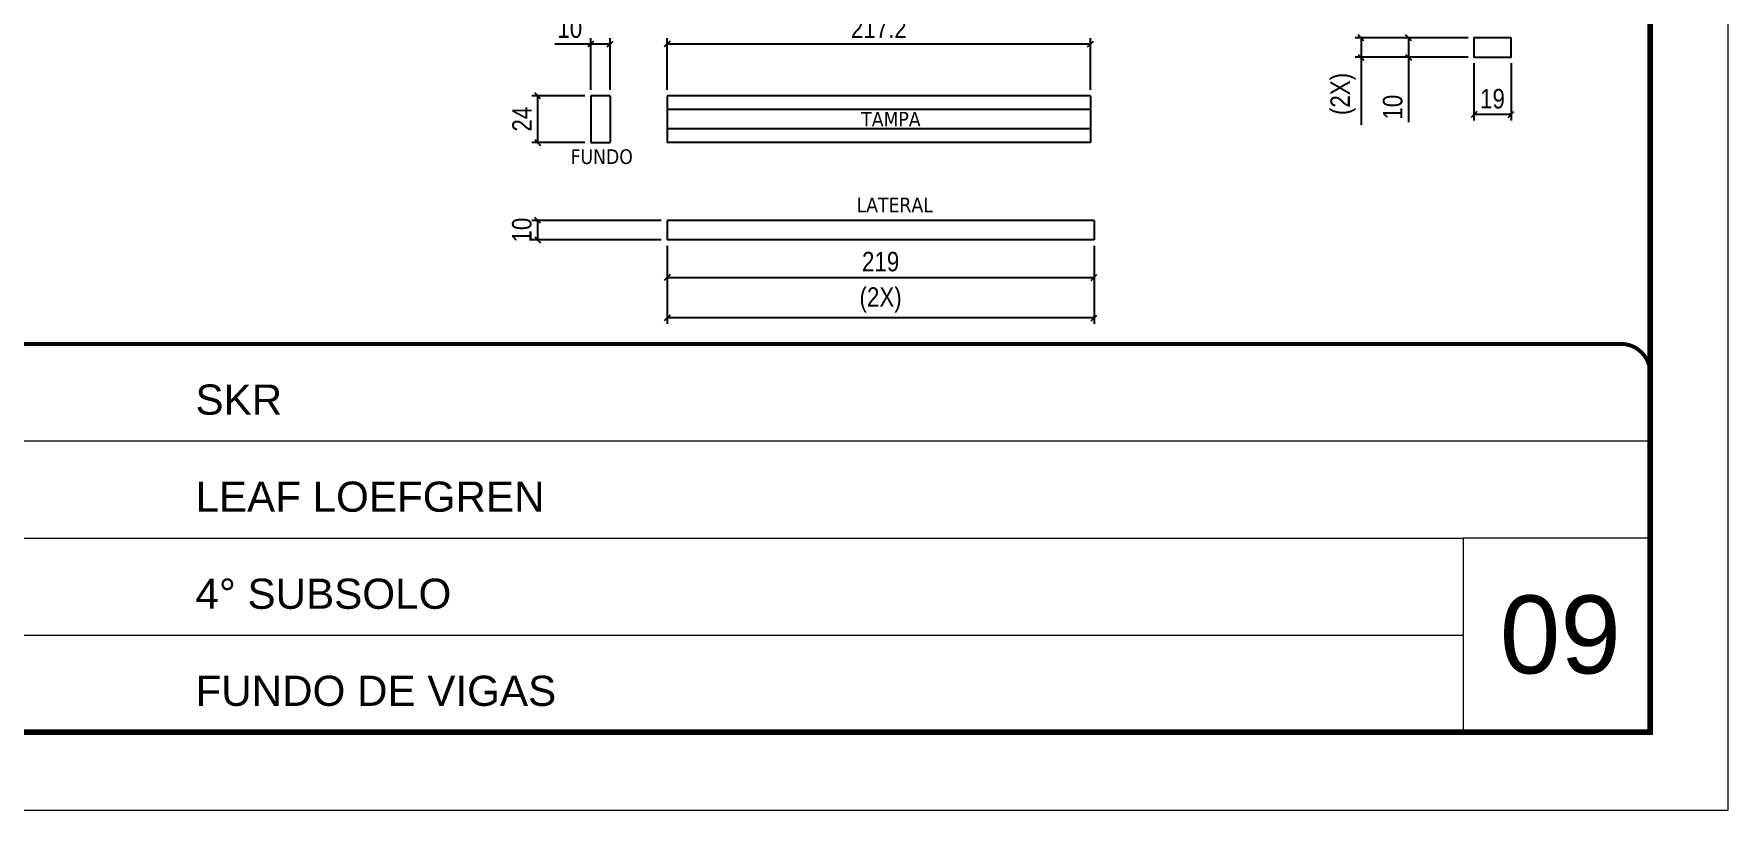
# Model space of a CAD drawing. Extents: x 1959 to 8212, y 239 to 4735.
# Drawn here: x 2575 to 3444, y 1388 to 1786 of the extents above; entities that cross this region are included whole.
import ezdxf

# ---------------------------------------------------------------- set-up
doc = ezdxf.new("R2010")
doc.units = 0
doc.linetypes.add('CONTINUO', pattern=[0])
doc.linetypes.add('DASHED', pattern=[0.75, 0.5, -0.25])
for name, color, linetype, lineweight in [('CARIMBO', 255, 'Continuous', 9), ('Folhas', 255, 'Continuous', 9), ('SARRAFO DE PRESSAO', 251, 'DASHED', 9)]:
    doc.layers.add(name, color=color, linetype=linetype, lineweight=lineweight)
for name, color, linetype in [('COTA', 241, 'Continuous'), ('Painéis', 200, 'Continuous'), ('SARR_2.2x7', 40, 'Continuous'), ('texto', 7, 'Continuous')]:
    doc.layers.add(name, color=color, linetype=linetype)
doc.styles.add('ARIAL', font='arial.ttf')
doc.styles.add('COTA TECNICA', font='techl___.ttf', dxfattribs={"height": 10})
doc.styles.get("Standard").update_dxf_attribs({"font": 'arial.ttf'})
doc.dimstyles.new('PAINEL', dxfattribs={"dimtxt": 10, "dimasz": 3, "dimexe": 3, "dimexo": 3, "dimgap": 3, "dimtad": 1, "dimdec": 1, "dimzin": 12, "dimdsep": 46, "dimtxsty": 'COTA TECNICA', "dimblk1": 'OBLIQUE', "dimblk2": 'OBLIQUE', "dimsah": 1, "dimcen": 0.9, "dimclrd": 4, "dimclre": 4, "dimclrt": 240, "dimadec": 1, "dimazin": 3, "dimtfac": 1, "dimtdec": 1, "dimtmove": 0, "dimatfit": 3, "dimfxl": 1, "dimtolj": 1, "dimtzin": 12, "dimarcsym": 0})

# ---------------------------------------------------------------- blocks, each defined once
blk = doc.blocks.new('9999999999')
at = {"color": 30, "linetype": 'CONTINUO'}
for p, q in [((98564.56, 34379.64), (99583.98, 34379.64)), ((98564.56, 34329.83), (99487.98, 34329.83)), ((99583.98, 34329.83), (99487.98, 34329.83)), ((99487.98, 34329.83), (99487.98, 34230.21)), ((98564.56, 34280.02), (99487.98, 34280.02))]:
    blk.add_line(p, q, dxfattribs=at)
at = {"color": 30, "linetype": 'CONTINUO', "const_width": 2}
blk.add_lwpolyline([(99583.98, 34230.21), (99583.98, 34414.45, 0.414214), (99568.98, 34429.45), (98228.98, 34429.45, 0.414214), (98213.98, 34414.45), (98213.98, 34245.21, 0.414214), (98228.98, 34230.21), (99583.98, 34230.21)], format="xyb", dxfattribs=at)
at = {"layer": 'Folhas'}
blk.add_lwpolyline([(98138.98, 34190.21), (99623.98, 34190.21), (99623.98, 35240.21), (98138.98, 35240.21)], close=True, dxfattribs=at)
at = {"layer": 'Folhas', "color": 30, "const_width": 3}
blk.add_lwpolyline([(98213.98, 34230.21), (99583.98, 34230.21), (99583.98, 35200.21), (98213.98, 35200.21)], close=True, dxfattribs=at)
at = {"color": 7, "linetype": 'Continuous', "ltscale": 5, "style": 'ARIAL'}
for s, height, p in [('SKR', 15.483, (98837.68, 34393.13)), ('LEAF LOEFGREN', 15.4829, (98837.68, 34343.32)), ('4° SUBSOLO', 15.483, (98837.68, 34293.51)), ('FUNDO DE VIGAS', 15.4829, (98837.68, 34243.7))]:
    blk.add_text(s, height=height, dxfattribs=at).set_placement(p)
blk = doc.blocks.new('_Oblique')
at = {"color": 0, "linetype": 'ByBlock', "lineweight": -2}
blk.add_line((-0.5, -0.5), (0.5, 0.5), dxfattribs=at)
blk = doc.blocks.new('*D460')
at = {"layer": 'COTA', "color": 4, "linetype": 'ByBlock', "lineweight": -2, "transparency": 16777216}
for p, q in [((3313.38, 1771.38), (3313.38, 1741.98)), ((3332.38, 1771.38), (3332.38, 1741.98)), ((3332.38, 1744.98), (3313.38, 1744.98))]:
    blk.add_line(p, q, dxfattribs=at)
at = {"layer": 'Defpoints', "color": 0, "linetype": 'ByBlock', "transparency": 16777216}
for p in [(3313.38, 1774.38), (3332.38, 1774.38), (3313.38, 1744.98)]:
    blk.add_point(p, dxfattribs=at)
at = {"layer": 'COTA', "color": 4, "linetype": 'ByBlock', "lineweight": -2, "transparency": 16777216, "xscale": 3, "yscale": 3, "zscale": 3, "rotation": 180}
blk.add_blockref('_Oblique', (3313.38, 1744.98), dxfattribs=at)
at = {"layer": 'COTA', "color": 4, "linetype": 'ByBlock', "lineweight": -2, "transparency": 16777216, "xscale": 3, "yscale": 3, "zscale": 3}
blk.add_blockref('_Oblique', (3332.38, 1744.98), dxfattribs=at)
at = {"layer": 'COTA', "color": 240, "linetype": 'ByBlock', "transparency": 16777216, "insert": (3322.88, 1753.06), "char_height": 10, "attachment_point": 5, "style": 'COTA TECNICA'}
blk.add_mtext('\\A1;19', dxfattribs=at)
blk = doc.blocks.new('*D462')
at = {"layer": 'COTA', "color": 4, "linetype": 'ByBlock', "lineweight": -2, "transparency": 16777216}
for p, q in [((3310.38, 1784.38), (3276.83, 1784.38)), ((3279.83, 1784.38), (3279.83, 1774.38)), ((3310.38, 1774.38), (3276.83, 1774.38)), ((3279.83, 1774.38), (3279.83, 1741.06))]:
    blk.add_line(p, q, dxfattribs=at)
at = {"layer": 'Defpoints', "color": 0, "linetype": 'ByBlock', "transparency": 16777216}
for p in [(3279.83, 1784.38), (3313.38, 1784.38), (3313.38, 1774.38)]:
    blk.add_point(p, dxfattribs=at)
at = {"layer": 'COTA', "color": 4, "linetype": 'ByBlock', "lineweight": -2, "transparency": 16777216, "xscale": 3, "yscale": 3, "zscale": 3}
for p, rotation in [((3279.83, 1784.38), 90), ((3279.83, 1774.38), 270)]:
    blk.add_blockref('_Oblique', p, dxfattribs=dict(at, rotation=rotation))
at = {"layer": 'COTA', "color": 240, "linetype": 'ByBlock', "transparency": 16777216, "insert": (3271.73, 1748.77), "char_height": 10, "attachment_point": 5, "rotation": 90, "style": 'COTA TECNICA'}
blk.add_mtext('\\A1;10', dxfattribs=at)
blk = doc.blocks.new('*D463')
at = {"layer": 'COTA', "color": 4, "linetype": 'ByBlock', "lineweight": -2, "transparency": 16777216}
for p, q in [((3310.38, 1784.38), (3252.45, 1784.38)), ((3255.45, 1784.38), (3255.45, 1774.38)), ((3310.38, 1774.38), (3252.45, 1774.38)), ((3255.45, 1774.38), (3255.45, 1739.74))]:
    blk.add_line(p, q, dxfattribs=at)
at = {"layer": 'Defpoints', "color": 0, "linetype": 'ByBlock', "transparency": 16777216}
for p in [(3313.38, 1784.38), (3255.45, 1774.38), (3313.38, 1774.38)]:
    blk.add_point(p, dxfattribs=at)
at = {"layer": 'COTA', "color": 4, "linetype": 'ByBlock', "lineweight": -2, "transparency": 16777216, "xscale": 3, "yscale": 3, "zscale": 3}
for p, rotation in [((3255.45, 1784.38), 90), ((3255.45, 1774.38), 270)]:
    blk.add_blockref('_Oblique', p, dxfattribs=dict(at, rotation=rotation))
at = {"layer": 'COTA', "color": 240, "linetype": 'ByBlock', "transparency": 16777216, "insert": (3246.23, 1755.56), "char_height": 10, "attachment_point": 5, "rotation": 90, "style": 'COTA TECNICA'}
blk.add_mtext('\\A1;(2X)', dxfattribs=at)
blk = doc.blocks.new('*D472')
at = {"layer": 'COTA', "color": 4, "linetype": 'ByBlock', "lineweight": -2, "transparency": 16777216}
for p, q in [((2899.44, 1757.64), (2899.44, 1784.17)), ((3116.68, 1757.64), (3116.68, 1784.17)), ((3116.68, 1781.17), (2899.44, 1781.17))]:
    blk.add_line(p, q, dxfattribs=at)
at = {"layer": 'Defpoints', "color": 0, "linetype": 'ByBlock', "transparency": 16777216}
for p in [(2899.44, 1781.17), (2899.44, 1754.64), (3116.68, 1754.64)]:
    blk.add_point(p, dxfattribs=at)
at = {"layer": 'COTA', "color": 4, "linetype": 'ByBlock', "lineweight": -2, "transparency": 16777216, "xscale": 3, "yscale": 3, "zscale": 3, "rotation": 180}
blk.add_blockref('_Oblique', (2899.44, 1781.17), dxfattribs=at)
at = {"layer": 'COTA', "color": 4, "linetype": 'ByBlock', "lineweight": -2, "transparency": 16777216, "xscale": 3, "yscale": 3, "zscale": 3}
blk.add_blockref('_Oblique', (3116.68, 1781.17), dxfattribs=at)
at = {"layer": 'COTA', "color": 240, "linetype": 'ByBlock', "transparency": 16777216, "insert": (3008.06, 1789.24), "char_height": 10, "attachment_point": 5, "style": 'COTA TECNICA'}
blk.add_mtext('\\A1;217.2', dxfattribs=at)
blk = doc.blocks.new('*D473')
at = {"layer": 'COTA', "color": 4, "linetype": 'ByBlock', "lineweight": -2, "transparency": 16777216}
for p, q in [((2857.22, 1754.64), (2830.05, 1754.64)), ((2833.05, 1730.64), (2833.05, 1754.64)), ((2857.22, 1730.64), (2830.05, 1730.64))]:
    blk.add_line(p, q, dxfattribs=at)
at = {"layer": 'Defpoints', "color": 0, "linetype": 'ByBlock', "transparency": 16777216}
for p in [(2833.05, 1754.64), (2860.22, 1754.64), (2860.22, 1730.64)]:
    blk.add_point(p, dxfattribs=at)
at = {"layer": 'COTA', "color": 4, "linetype": 'ByBlock', "lineweight": -2, "transparency": 16777216, "xscale": 3, "yscale": 3, "zscale": 3}
for p, rotation in [((2833.05, 1754.64), 90), ((2833.05, 1730.64), 270)]:
    blk.add_blockref('_Oblique', p, dxfattribs=dict(at, rotation=rotation))
at = {"layer": 'COTA', "color": 240, "linetype": 'ByBlock', "transparency": 16777216, "insert": (2824.97, 1742.64), "char_height": 10, "attachment_point": 5, "rotation": 90, "style": 'COTA TECNICA'}
blk.add_mtext('\\A1;24', dxfattribs=at)
blk = doc.blocks.new('*D474')
at = {"layer": 'COTA', "color": 4, "linetype": 'ByBlock', "lineweight": -2, "transparency": 16777216}
for p, q in [((2860.22, 1757.64), (2860.22, 1784.17)), ((2870.22, 1757.64), (2870.22, 1784.17)), ((2860.22, 1781.17), (2841.79, 1781.17)), ((2870.22, 1781.17), (2860.22, 1781.17))]:
    blk.add_line(p, q, dxfattribs=at)
at = {"layer": 'Defpoints', "color": 0, "linetype": 'ByBlock', "transparency": 16777216}
for p in [(2860.22, 1781.17), (2860.22, 1754.64), (2870.22, 1754.64)]:
    blk.add_point(p, dxfattribs=at)
at = {"layer": 'COTA', "color": 4, "linetype": 'ByBlock', "lineweight": -2, "transparency": 16777216, "xscale": 3, "yscale": 3, "zscale": 3, "rotation": 180}
blk.add_blockref('_Oblique', (2860.22, 1781.17), dxfattribs=at)
at = {"layer": 'COTA', "color": 4, "linetype": 'ByBlock', "lineweight": -2, "transparency": 16777216, "xscale": 3, "yscale": 3, "zscale": 3}
blk.add_blockref('_Oblique', (2870.22, 1781.17), dxfattribs=at)
at = {"layer": 'COTA', "color": 240, "linetype": 'ByBlock', "transparency": 16777216, "insert": (2849.5, 1789.27), "char_height": 10, "attachment_point": 5, "style": 'COTA TECNICA'}
blk.add_mtext('\\A1;10', dxfattribs=at)
blk = doc.blocks.new('*D413')
at = {"layer": 'COTA', "color": 4, "linetype": 'ByBlock', "lineweight": -2, "transparency": 16777216}
for p, q in [((2899.44, 1677.7), (2899.44, 1658.38)), ((3118.48, 1677.7), (3118.48, 1658.38)), ((2899.44, 1661.38), (3118.48, 1661.38))]:
    blk.add_line(p, q, dxfattribs=at)
at = {"layer": 'Defpoints', "color": 0, "linetype": 'ByBlock', "transparency": 16777216}
for p in [(2899.44, 1680.7), (3118.48, 1680.7), (3118.48, 1661.38)]:
    blk.add_point(p, dxfattribs=at)
at = {"layer": 'COTA', "color": 4, "linetype": 'ByBlock', "lineweight": -2, "transparency": 16777216, "xscale": 3, "yscale": 3, "zscale": 3, "rotation": 180}
blk.add_blockref('_Oblique', (2899.44, 1661.38), dxfattribs=at)
at = {"layer": 'COTA', "color": 4, "linetype": 'ByBlock', "lineweight": -2, "transparency": 16777216, "xscale": 3, "yscale": 3, "zscale": 3}
blk.add_blockref('_Oblique', (3118.48, 1661.38), dxfattribs=at)
at = {"layer": 'COTA', "color": 240, "linetype": 'ByBlock', "transparency": 16777216, "insert": (3008.96, 1669.47), "char_height": 10, "attachment_point": 5, "style": 'COTA TECNICA'}
blk.add_mtext('\\A1;219', dxfattribs=at)
blk = doc.blocks.new('*D414')
at = {"layer": 'COTA', "color": 4, "linetype": 'ByBlock', "lineweight": -2, "transparency": 16777216}
for p, q in [((2896.44, 1690.7), (2830.05, 1690.7)), ((2833.05, 1680.7), (2833.05, 1690.7)), ((2896.44, 1680.7), (2830.05, 1680.7))]:
    blk.add_line(p, q, dxfattribs=at)
at = {"layer": 'Defpoints', "color": 0, "linetype": 'ByBlock', "transparency": 16777216}
for p in [(2833.05, 1690.7), (2899.44, 1690.7), (2899.44, 1680.7)]:
    blk.add_point(p, dxfattribs=at)
at = {"layer": 'COTA', "color": 4, "linetype": 'ByBlock', "lineweight": -2, "transparency": 16777216, "xscale": 3, "yscale": 3, "zscale": 3}
for p, rotation in [((2833.05, 1690.7), 90), ((2833.05, 1680.7), 270)]:
    blk.add_blockref('_Oblique', p, dxfattribs=dict(at, rotation=rotation))
at = {"layer": 'COTA', "color": 240, "linetype": 'ByBlock', "transparency": 16777216, "insert": (2824.94, 1685.7), "char_height": 10, "attachment_point": 5, "rotation": 90, "style": 'COTA TECNICA'}
blk.add_mtext('\\A1;10', dxfattribs=at)
blk = doc.blocks.new('*D415')
at = {"layer": 'COTA', "color": 4, "linetype": 'ByBlock', "lineweight": -2, "transparency": 16777216}
for p, q in [((2899.44, 1677.7), (2899.44, 1637.62)), ((3118.48, 1677.7), (3118.48, 1637.62)), ((3118.48, 1640.62), (2899.44, 1640.62))]:
    blk.add_line(p, q, dxfattribs=at)
at = {"layer": 'Defpoints', "color": 0, "linetype": 'ByBlock', "transparency": 16777216}
for p in [(2899.44, 1680.7), (3118.48, 1680.7), (2899.44, 1640.62)]:
    blk.add_point(p, dxfattribs=at)
at = {"layer": 'COTA', "color": 4, "linetype": 'ByBlock', "lineweight": -2, "transparency": 16777216, "xscale": 3, "yscale": 3, "zscale": 3, "rotation": 180}
blk.add_blockref('_Oblique', (2899.44, 1640.62), dxfattribs=at)
at = {"layer": 'COTA', "color": 4, "linetype": 'ByBlock', "lineweight": -2, "transparency": 16777216, "xscale": 3, "yscale": 3, "zscale": 3}
blk.add_blockref('_Oblique', (3118.48, 1640.62), dxfattribs=at)
at = {"layer": 'COTA', "color": 240, "linetype": 'ByBlock', "transparency": 16777216, "insert": (3008.96, 1649.84), "char_height": 10, "attachment_point": 5, "style": 'COTA TECNICA'}
blk.add_mtext('\\A1;(2X)', dxfattribs=at)

msp = doc.modelspace()

# ---------------------------------------------------------------- linework, layer by layer
at = {"layer": 'Painéis'}
for p, q in [((3313.38, 1784.38), (3313.38, 1774.38)), ((3332.38, 1784.38), (3313.38, 1784.38)), ((3332.38, 1774.38), (3332.38, 1784.38)), ((3313.38, 1774.38), (3332.38, 1774.38)), ((2860.22, 1754.64), (2860.22, 1730.64)), ((2870.22, 1754.64), (2860.22, 1754.64)), ((2870.22, 1754.64), (2870.22, 1730.64)), ((3116.68, 1754.64), (2899.44, 1754.64)), ((3116.68, 1754.64), (2899.44, 1754.64)), ((2899.44, 1754.64), (2899.44, 1730.64)), ((3116.68, 1754.64), (3116.68, 1730.64)), ((2860.22, 1730.64), (2870.22, 1730.64)), ((3116.68, 1730.64), (2899.44, 1730.64)), ((3118.48, 1690.7), (2899.44, 1690.7)), ((2899.44, 1690.7), (2899.44, 1680.7)), ((3118.48, 1690.7), (3118.48, 1680.7)), ((3118.48, 1680.7), (2899.44, 1680.7))]:
    msp.add_line(p, q, dxfattribs=at)
msp.add_lwpolyline([(3332.38, 1784.38), (3313.38, 1784.38), (3313.38, 1774.38), (3332.38, 1774.38)], close=True, dxfattribs=at)
at = {"layer": 'SARR_2.2x7'}
for p, q in [((3116.68, 1747.64), (2899.44, 1747.64)), ((3116.68, 1737.64), (2899.44, 1737.64))]:
    msp.add_line(p, q, dxfattribs=at)

# ---------------------------------------------------------------- block references
at = {"layer": 'SARRAFO DE PRESSAO', "color": 6, "linetype": 'ByBlock'}
msp.add_blockref('9999999999', (-96180.21, -32802.14), dxfattribs=at)

# ---------------------------------------------------------------- texts
at = {"layer": 'CARIMBO', "style": 'ARIAL'}
msp.add_text('09', height=40, dxfattribs=at).set_placement((3326.63, 1458.21))
at = {"layer": 'texto', "color": 0, "char_height": 7.5, "attachment_point": 5}
for s, insert in [('{\\fTahoma|b0|i0|c0|p34;\\C4;TAMPA}', (3014.25, 1742.64)), ('{\\fTahoma|b0|i0|c0|p34;\\C4;FUNDO}', (2865.87, 1723.32)), ('{\\fTahoma|b0|i0|c0|p34;\\C4;LATERAL}', (3016.19, 1698.64))]:
    msp.add_mtext(s, dxfattribs=dict(at, insert=insert))

# ---------------------------------------------------------------- dimensions: what is measured, and where the dimension line sits
at = {"layer": 'COTA', "linetype": 'ByBlock'}
for base, p1, p2, picture, middle in [((2860.22, 1781.17), (2870.22, 1754.64), (2860.22, 1754.64), '*D474', (2849.5, 1789.27)), ((2899.44, 1781.17), (3116.68, 1754.64), (2899.44, 1754.64), '*D472', (3008.06, 1789.24)), ((3313.38, 1744.98), (3332.38, 1774.38), (3313.38, 1774.38), '*D460', (3322.88, 1753.06)), ((3118.48, 1661.38), (2899.44, 1680.7), (3118.48, 1680.7), '*D413', (3008.96, 1669.47))]:
    dim = msp.add_linear_dim(base=base, p1=p1, p2=p2, dimstyle='PAINEL', override={"dimarcsym": 2}, dxfattribs=at)
    dim.commit()
    dim.dimension.update_dxf_attribs({"geometry": picture, "text_midpoint": middle})
dim = msp.add_linear_dim(base=(3255.45, 1774.38), p1=(3313.38, 1784.38), p2=(3313.38, 1774.38), angle=270, text='(2X)', dimstyle='PAINEL', override={"dimarcsym": 2}, dxfattribs=at)
dim.commit()
dim.dimension.update_dxf_attribs({"geometry": '*D463', "text_midpoint": (3246.23, 1755.56)})
for base, p1, p2, picture, middle in [((3279.83, 1784.38), (3313.38, 1774.38), (3313.38, 1784.38), '*D462', (3279.83, 1748.77)), ((2833.05, 1690.7), (2899.44, 1680.7), (2899.44, 1690.7), '*D414', (2833.05, 1685.7))]:
    dim = msp.add_linear_dim(base=base, p1=p1, p2=p2, angle=270, dimstyle='PAINEL', override={"dimarcsym": 2}, dxfattribs=at)
    dim.commit()
    dim.dimension.update_dxf_attribs({"geometry": picture, "text_midpoint": middle, "dimtype": 160})
dim = msp.add_linear_dim(base=(2833.05, 1754.64), p1=(2860.22, 1730.64), p2=(2860.22, 1754.64), angle=270, dimstyle='PAINEL', override={"dimarcsym": 2}, dxfattribs=at)
dim.commit()
dim.dimension.update_dxf_attribs({"geometry": '*D473', "text_midpoint": (2824.97, 1742.64)})
dim = msp.add_linear_dim(base=(2899.44, 1640.62), p1=(3118.48, 1680.7), p2=(2899.44, 1680.7), text='(2X)', dimstyle='PAINEL', override={"dimarcsym": 2}, dxfattribs=at)
dim.commit()
dim.dimension.update_dxf_attribs({"geometry": '*D415', "text_midpoint": (3008.96, 1649.84)})

doc.saveas('drawing.dxf')
